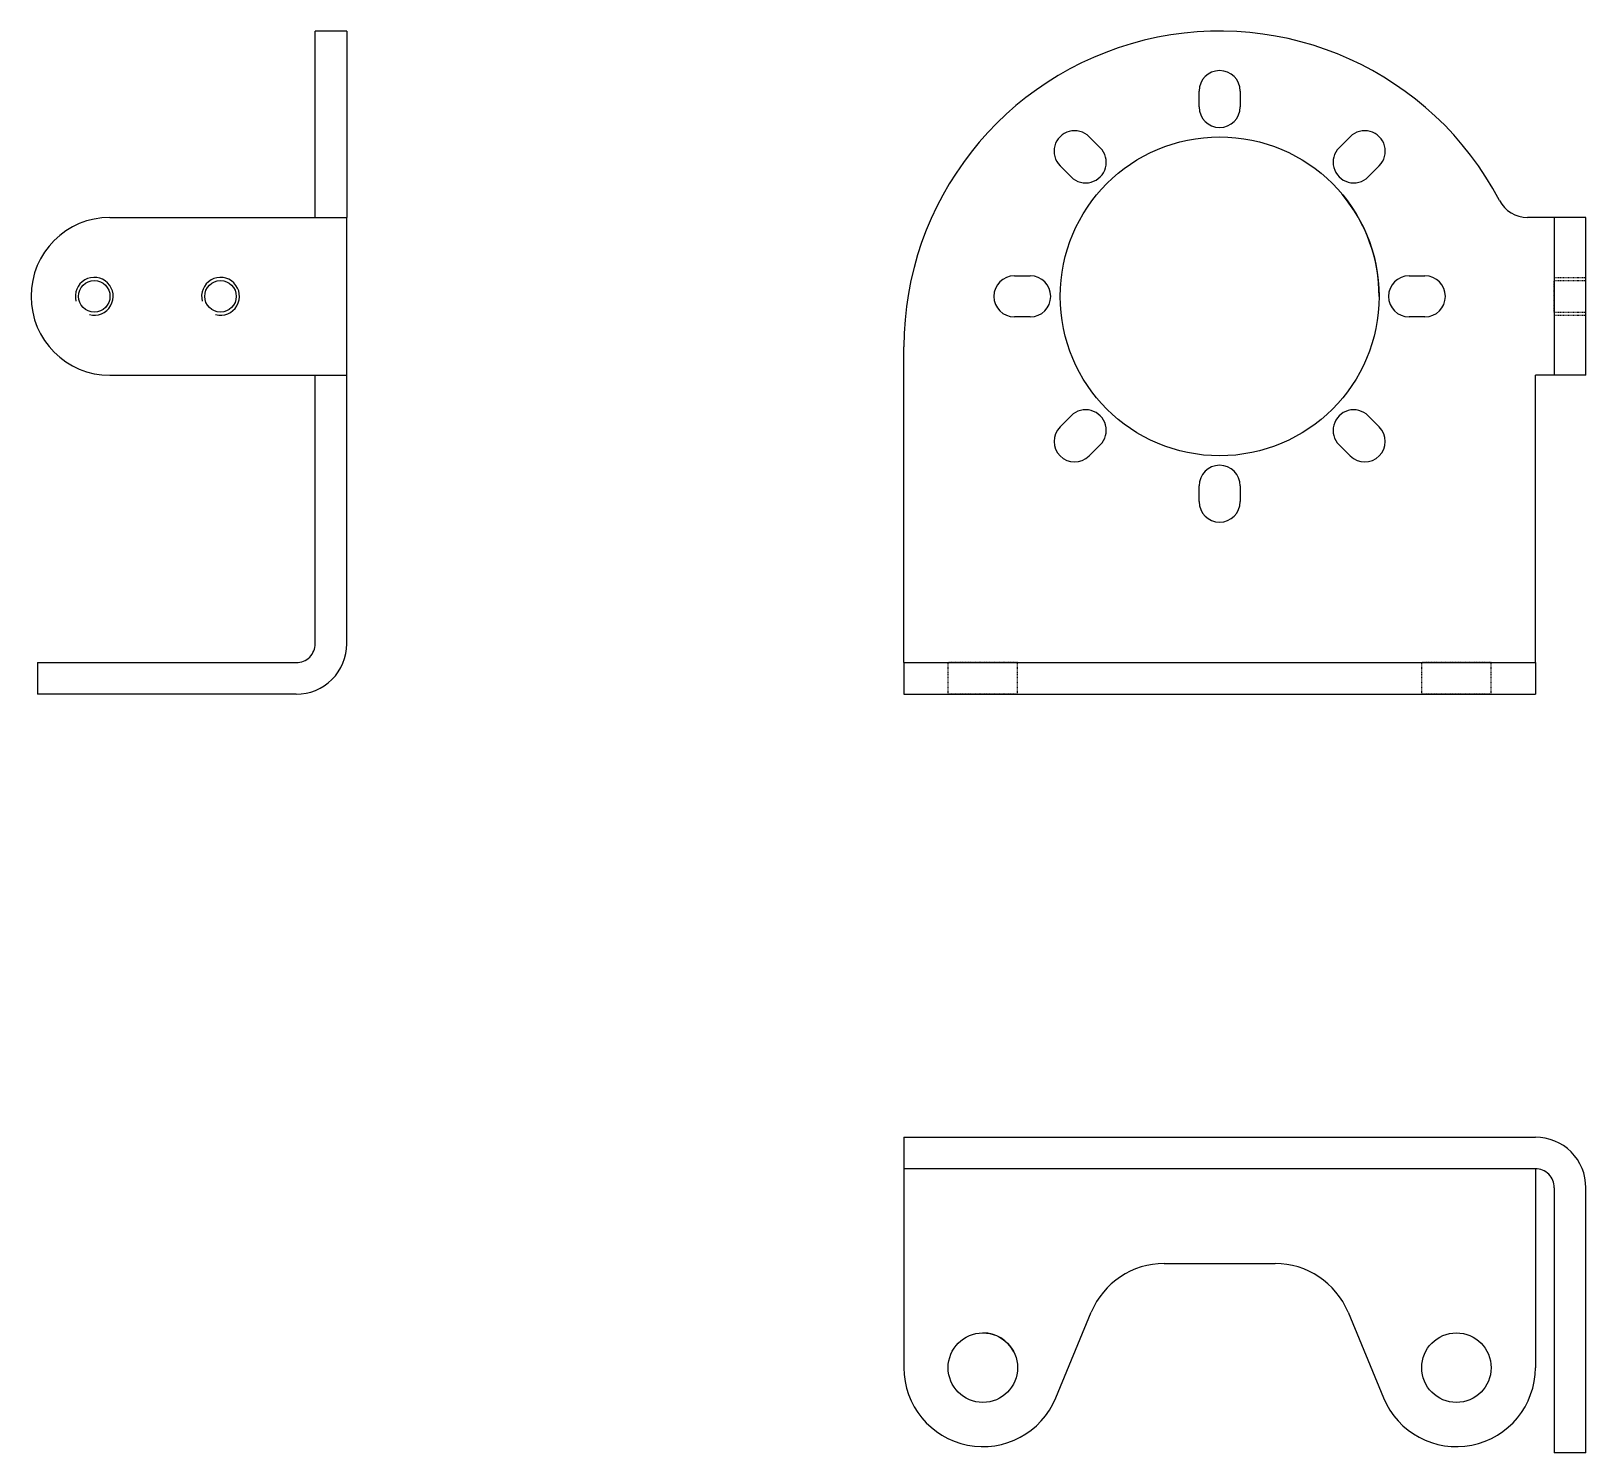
# Model space of a CAD drawing. Header units: millimetres. Extents: x 83 to 329, y 274 to 499.
import ezdxf

# ---------------------------------------------------------------- set-up
doc = ezdxf.new("R2010")
doc.units = ezdxf.units.MM
doc.linetypes.add('HIDDEN', pattern=[0.2, 0.1, -0.1])
doc.layers.add('geometry', color=8, linetype='Continuous')

msp = doc.modelspace()

# ---------------------------------------------------------------- linework, layer by layer
at = {"layer": 'geometry', "linetype": 'CONTINUOUS'}
for points in [[(127.61, 469.94), (127.61, 499.44)], [(132.61, 499.44), (127.61, 499.44)], [(132.61, 499.44), (132.61, 469.94)], [(267.59, 487.44), (267.59, 489.94)], [(274.09, 489.94), (274.09, 487.44)], [(250.16, 482.72), (251.93, 480.96)], [(289.76, 480.96), (291.52, 482.72)], [(247.33, 476.36), (245.56, 478.13)], [(296.12, 478.13), (294.35, 476.36)], [(95.11, 469.94), (132.61, 469.94)], [(132.61, 444.94), (132.61, 469.94)], [(323.84, 469.94), (319.57, 469.94)], [(328.84, 469.94), (323.84, 469.94)], [(323.84, 469.94), (323.84, 444.94)], [(328.84, 444.94), (328.84, 469.94)], [(238.34, 460.69), (240.84, 460.69)], [(300.84, 460.69), (303.34, 460.69)], [(240.84, 454.19), (238.34, 454.19)], [(303.34, 454.19), (300.84, 454.19)], [(220.84, 399.44), (220.84, 449.44)], [(95.11, 444.94), (132.61, 444.94)], [(127.61, 402.44), (127.61, 444.94)], [(132.61, 402.44), (132.61, 444.94)], [(323.84, 444.94), (320.84, 444.94)], [(320.84, 399.44), (320.84, 444.94)], [(328.84, 444.94), (323.84, 444.94)], [(245.56, 436.76), (247.33, 438.53)], [(294.35, 438.53), (296.12, 436.76)], [(251.93, 433.93), (250.16, 432.17)], [(291.52, 432.17), (289.76, 433.93)], [(267.59, 424.94), (267.59, 427.44)], [(274.09, 427.44), (274.09, 424.94)], [(83.61, 399.44), (124.61, 399.44)], [(83.61, 399.44), (83.61, 394.44)], [(220.84, 399.44), (220.84, 394.44)], [(220.84, 399.44), (320.84, 399.44)], [(320.84, 399.44), (320.84, 394.44)], [(124.61, 394.44), (83.61, 394.44)], [(220.84, 394.44), (320.84, 394.44)], [(220.84, 324.3), (220.84, 319.3)], [(220.84, 324.3), (320.84, 324.3)], [(220.84, 319.3), (220.84, 287.8)], [(320.84, 319.3), (220.84, 319.3)], [(320.84, 319.3), (320.84, 287.8)], [(323.84, 316.3), (323.84, 274.3)], [(328.84, 274.3), (328.84, 316.3)], [(262.06, 304.3), (279.62, 304.3)], [(244.89, 283.02), (250.51, 296.59)], [(291.17, 296.59), (296.79, 283.02)], [(328.84, 274.3), (323.84, 274.3)]]:
    msp.add_lwpolyline(points, dxfattribs=at)
for points in [[(315.14, 472.63, 0.783945), (220.84, 449.44)], [(274.09, 489.94, 1), (267.59, 489.94)], [(267.59, 487.44, 1), (274.09, 487.44)], [(250.16, 482.72, 1), (245.56, 478.13)], [(296.12, 478.13, 1), (291.52, 482.72)], [(247.33, 476.36, 1), (251.93, 480.96)], [(289.76, 480.96, 1), (294.35, 476.36)], [(296.09, 457.44, 0.175405), (290.24, 473.61)], [(315.14, 472.63, 0.279102), (319.57, 469.94)], [(95.11, 469.94, 1), (95.11, 444.94)], [(91.84, 454.55, 3.732051), (89.72, 456.67)], [(111.84, 454.55, 3.732051), (109.72, 456.67)], [(238.34, 460.69, 1), (238.34, 454.19)], [(240.84, 454.19, 1), (240.84, 460.69)], [(300.84, 460.69, 1), (300.84, 454.19)], [(303.34, 454.19, 1), (303.34, 460.69)], [(251.93, 433.93, 1), (247.33, 438.53)], [(294.35, 438.53, 1), (289.76, 433.93)], [(245.56, 436.76, 1), (250.16, 432.17)], [(291.52, 432.17, 1), (296.12, 436.76)], [(274.09, 427.44, 1), (267.59, 427.44)], [(267.59, 424.94, 1), (274.09, 424.94)], [(124.61, 394.44, 0.414214), (132.61, 402.44)], [(124.61, 399.44, 0.414214), (127.61, 402.44)], [(328.84, 316.3, 0.414214), (320.84, 324.3)], [(323.84, 316.3, 0.414214), (320.84, 319.3)], [(262.06, 304.3, 0.303347), (250.51, 296.59)], [(291.17, 296.59, 0.303347), (279.62, 304.3)], [(238.23, 290.33, 0.280664), (233.34, 293.3)], [(220.84, 287.8, 0.820679), (244.89, 283.02)], [(296.79, 283.02, 0.820679), (320.84, 287.8)]]:
    msp.add_lwpolyline(points, format="xyb", dxfattribs=at)
at = {"layer": 'geometry', "linetype": 'HIDDEN'}
for points in [[(323.84, 460.44), (328.84, 460.44)], [(323.84, 459.94), (328.84, 459.94)], [(323.84, 454.94), (323.84, 459.94)], [(328.84, 454.94), (328.84, 459.94)], [(323.84, 454.94), (328.84, 454.94)], [(323.84, 454.44), (328.84, 454.44)], [(227.84, 394.44), (227.84, 399.44)], [(238.84, 399.44), (227.84, 399.44)], [(238.84, 394.44), (238.84, 399.44)], [(313.84, 399.44), (302.84, 399.44)], [(302.84, 394.44), (302.84, 399.44)], [(313.84, 394.44), (313.84, 399.44)], [(238.84, 394.44), (227.84, 394.44)], [(313.84, 394.44), (302.84, 394.44)]]:
    msp.add_lwpolyline(points, dxfattribs=at)
at = {"layer": 'geometry', "linetype": 'CONTINUOUS'}
for centre, radius in [((270.84, 457.44), 25.25), ((92.61, 457.44), 2.5), ((112.61, 457.44), 2.5), ((233.34, 287.8), 5.5), ((308.34, 287.8), 5.5)]:
    msp.add_circle(centre, radius, dxfattribs=at)

doc.saveas('drawing.dxf')
